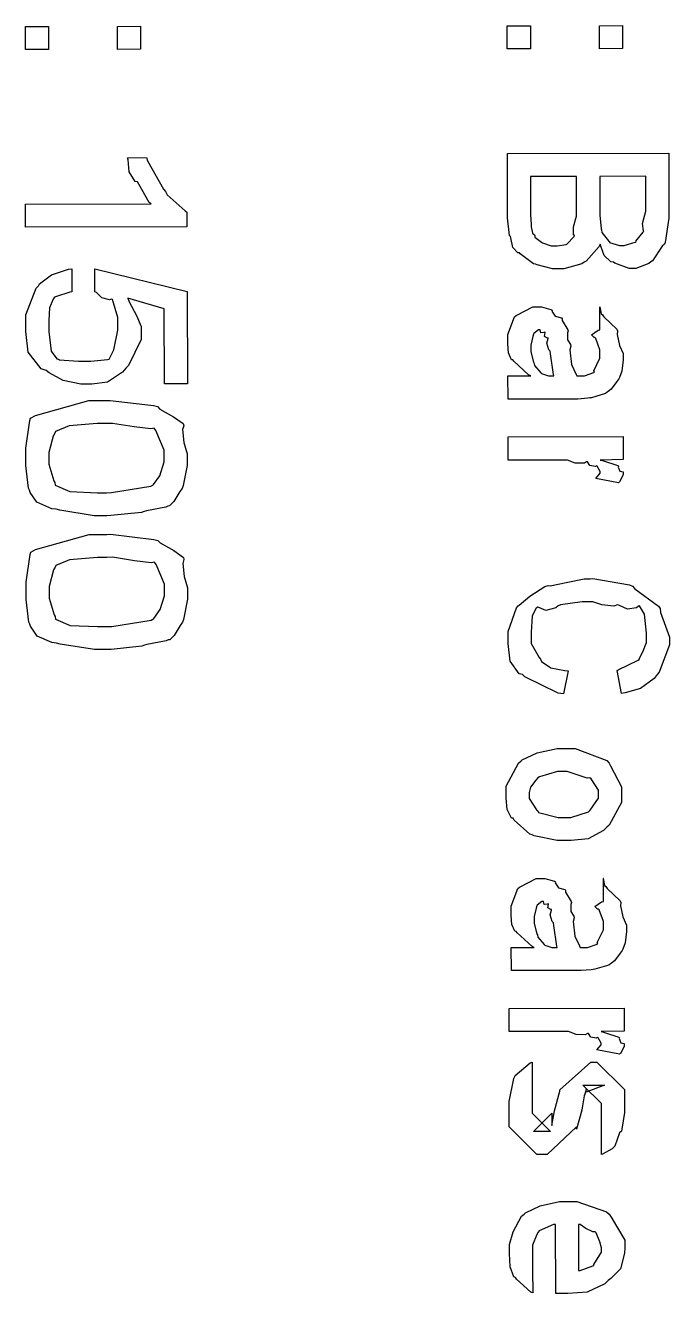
# Model space of a CAD drawing. Extents: x 0.2 to 11.6, y 0.3 to 16.2.
# Drawn here: x 8.875 to 9.263, y 2.366 to 3.13 of the extents above; entities that cross this region are included whole.
import ezdxf

# ---------------------------------------------------------------- set-up
doc = ezdxf.new("R2010")
doc.units = 0
doc.header["$MEASUREMENT"] = 0

msp = doc.modelspace()

# ---------------------------------------------------------------- linework, layer by layer
at = {"color": 0}
for p, q in [((8.87483, 3.12924), (8.88872, 3.12924)), ((8.87483, 3.11535), (8.87483, 3.12924)), ((8.87483, 3.12924), (8.87483, 3.12924)), ((8.88872, 3.12924), (8.88872, 3.11535)), ((8.93039, 3.12924), (8.94428, 3.12944)), ((8.93039, 3.11535), (8.93039, 3.12924)), ((8.93039, 3.12924), (8.93039, 3.12924)), ((8.94428, 3.12944), (8.94428, 3.11556)), ((9.16515, 3.12961), (9.17904, 3.12961)), ((9.16515, 3.11572), (9.16515, 3.12961)), ((9.16515, 3.12961), (9.16515, 3.12961)), ((9.17904, 3.12961), (9.17904, 3.11572)), ((9.22071, 3.12961), (9.2346, 3.12983)), ((9.22071, 3.11572), (9.22071, 3.12961)), ((9.22071, 3.12961), (9.22071, 3.12961)), ((9.2346, 3.12983), (9.2346, 3.11594)), ((8.88872, 3.11535), (8.87483, 3.11535)), ((8.94428, 3.11556), (8.93039, 3.11535)), ((9.17904, 3.11572), (9.16515, 3.11572)), ((9.2346, 3.11594), (9.22071, 3.11572)), ((8.93636, 3.04992), (8.94786, 3.05012)), ((8.93668, 3.04889), (8.93636, 3.04992)), ((8.94786, 3.05012), (8.94835, 3.04818)), ((9.16525, 3.05263), (9.26247, 3.05285)), ((9.16525, 3.01747), (9.16525, 3.05263)), ((9.16525, 3.05263), (9.16525, 3.05263)), ((9.26247, 3.05285), (9.26247, 3.01594)), ((8.93733, 3.04156), (8.93668, 3.04889)), ((8.94097, 3.03581), (8.93733, 3.04156)), ((8.94835, 3.04818), (8.95806, 3.03119)), ((8.94243, 3.0356), (8.94097, 3.03581)), ((8.94308, 3.03424), (8.94243, 3.0356)), ((8.94943, 3.02317), (8.94308, 3.03424)), ((9.17914, 3.03874), (9.17914, 3.01747)), ((9.20692, 3.03874), (9.17914, 3.03874)), ((9.17914, 3.03874), (9.17914, 3.03874)), ((9.20692, 3.01704), (9.20692, 3.03874)), ((9.24858, 3.03896), (9.22081, 3.03874)), ((9.22081, 3.03874), (9.22081, 3.01833)), ((9.22081, 3.03874), (9.22081, 3.03874)), ((9.24858, 3.02029), (9.24858, 3.03896)), ((8.95806, 3.03119), (8.95915, 3.02974)), ((8.95915, 3.02974), (8.96018, 3.02767)), ((8.96018, 3.02767), (8.97108, 3.01801)), ((8.87494, 3.02214), (8.95068, 3.02235)), ((8.87494, 3.00825), (8.87494, 3.02214)), ((8.95068, 3.02235), (8.94943, 3.02317)), ((9.24858, 3.01785), (9.24858, 3.02029)), ((8.97108, 3.01801), (8.97217, 3.01736)), ((8.97217, 3.01736), (8.97217, 3.00846)), ((9.16525, 3.01394), (9.16525, 3.01747)), ((9.16656, 3.00325), (9.16525, 3.01394)), ((9.17914, 3.01747), (9.17914, 3.01551)), ((9.17914, 3.01551), (9.17947, 3.01004)), ((9.20497, 3.0084), (9.20692, 3.01492)), ((9.20692, 3.01492), (9.20692, 3.01704)), ((9.22081, 3.01833), (9.22081, 3.0154)), ((9.22081, 3.0154), (9.22168, 3.00722)), ((9.24664, 3.01053), (9.24858, 3.01785)), ((9.26247, 3.01367), (9.26031, 2.99908)), ((9.26247, 3.01594), (9.26247, 3.01367)), ((8.97217, 3.00846), (8.87494, 3.00825)), ((8.87494, 3.00825), (8.87494, 3.00825)), ((9.16699, 3.00271), (9.16656, 3.00325)), ((9.17947, 3.01004), (9.17958, 3.00965)), ((9.17958, 3.00965), (9.17958, 3.0084)), ((9.17958, 3.0084), (9.18033, 3.00456)), ((9.18033, 3.00456), (9.18147, 3.00358)), ((9.18147, 3.00358), (9.18175, 3.00315)), ((9.18175, 3.00315), (9.18181, 3.00222)), ((9.20508, 3.00353), (9.20497, 3.0084)), ((9.20562, 3.00336), (9.20508, 3.00353)), ((9.2054, 3.0026), (9.20562, 3.00336)), ((9.22168, 3.00722), (9.2219, 3.00663)), ((9.2219, 3.00663), (9.22206, 3.00504)), ((9.22206, 3.00504), (9.22613, 3.00006)), ((9.24262, 2.99983), (9.24707, 3.00532)), ((9.24718, 3.00597), (9.24664, 3.01053)), ((9.24707, 3.00532), (9.24729, 3.00597)), ((9.24729, 3.00597), (9.24718, 3.00597)), ((9.16732, 3.00174), (9.16699, 3.00271)), ((9.1684, 2.99604), (9.16732, 3.00174)), ((9.1715, 2.99268), (9.1684, 2.99604)), ((9.18181, 3.00222), (9.18582, 2.99914)), ((9.18582, 2.99914), (9.18631, 2.99881)), ((9.18631, 2.99881), (9.18631, 2.99881)), ((9.18631, 2.99881), (9.19151, 2.99707)), ((9.19151, 2.99707), (9.19325, 2.99707)), ((9.19325, 2.99707), (9.19521, 2.99707)), ((9.19521, 2.99707), (9.20053, 2.99783)), ((9.20053, 2.99783), (9.20107, 2.99794)), ((9.20107, 2.99794), (9.2054, 3.0026)), ((9.20107, 2.99794), (9.20107, 2.99794)), ((9.22054, 2.99669), (9.21257, 2.98774)), ((9.22103, 2.99794), (9.22054, 2.99669)), ((9.22151, 2.99675), (9.22103, 2.99794)), ((9.22347, 2.9911), (9.22151, 2.99675)), ((9.22613, 3.00006), (9.22667, 2.99968)), ((9.22667, 2.99968), (9.22672, 2.99908)), ((9.22672, 2.99908), (9.23269, 2.99729)), ((9.23269, 2.99729), (9.23469, 2.99729)), ((9.23469, 2.99729), (9.23546, 2.99729)), ((9.23546, 2.99729), (9.24214, 2.99929)), ((9.24214, 2.99929), (9.24274, 2.99968)), ((9.24274, 2.99968), (9.24262, 2.99983)), ((9.25846, 2.99675), (9.25256, 2.98796)), ((9.25988, 2.99794), (9.25846, 2.99675)), ((9.26031, 2.99908), (9.25988, 2.99794)), ((9.17242, 2.99274), (9.1715, 2.99268)), ((9.17296, 2.99208), (9.17242, 2.99274)), ((9.18088, 2.98622), (9.17296, 2.99208)), ((9.22754, 2.98736), (9.22347, 2.9911)), ((9.25256, 2.98796), (9.25163, 2.98731)), ((8.89051, 2.97949), (8.90072, 2.98292)), ((8.90072, 2.98292), (8.90283, 2.98313)), ((8.90283, 2.98313), (8.90283, 2.96924)), ((8.90283, 2.98313), (8.90283, 2.98313)), ((8.91672, 2.96924), (8.91672, 2.98313)), ((8.91672, 2.98313), (8.97228, 2.96946)), ((9.18218, 2.986), (9.18088, 2.98622)), ((9.18321, 2.98557), (9.18218, 2.986)), ((9.19228, 2.98318), (9.18321, 2.98557)), ((9.19564, 2.98318), (9.19228, 2.98318)), ((9.19922, 2.98318), (9.19564, 2.98318)), ((9.20996, 2.98611), (9.19922, 2.98318)), ((9.21149, 2.98708), (9.20996, 2.98611)), ((9.21257, 2.98774), (9.21149, 2.98708)), ((9.22906, 2.98708), (9.22754, 2.98736)), ((9.22993, 2.98649), (9.22906, 2.98708)), ((9.2385, 2.9834), (9.22993, 2.98649)), ((9.2399, 2.9834), (9.2385, 2.9834)), ((9.24251, 2.9834), (9.2399, 2.9834)), ((9.25043, 2.98633), (9.24251, 2.9834)), ((9.25163, 2.98731), (9.25043, 2.98633)), ((8.88135, 2.9714), (8.88265, 2.97293)), ((8.88265, 2.97293), (8.88325, 2.97412)), ((8.88325, 2.97412), (8.89051, 2.97949)), ((8.87506, 2.95535), (8.88135, 2.9714)), ((8.89242, 2.96599), (8.89154, 2.96479)), ((8.89296, 2.96631), (8.89242, 2.96599)), ((8.90164, 2.96903), (8.89296, 2.96631)), ((8.90283, 2.96924), (8.90164, 2.96903)), ((8.91769, 2.96881), (8.91672, 2.96924)), ((8.92096, 2.9656), (8.91769, 2.96881)), ((8.92546, 2.96446), (8.92096, 2.9656)), ((8.95839, 2.95904), (8.93647, 2.96554)), ((8.93647, 2.96554), (8.93728, 2.96322)), ((8.97228, 2.96946), (8.9725, 2.9139)), ((8.88937, 2.95958), (8.88894, 2.95204)), ((8.89154, 2.96479), (8.88937, 2.95958)), ((8.92671, 2.9649), (8.92546, 2.96446)), ((8.92735, 2.96463), (8.92671, 2.9649)), ((8.93061, 2.95383), (8.92735, 2.96463)), ((8.93728, 2.96322), (8.94174, 2.95492)), ((8.95861, 2.9139), (8.95839, 2.95904)), ((9.17085, 2.95518), (9.18044, 2.96024)), ((9.18044, 2.96024), (9.18365, 2.96024)), ((9.18365, 2.96024), (9.18576, 2.96024)), ((9.18576, 2.96024), (9.19146, 2.95861)), ((9.19146, 2.95861), (9.19211, 2.95828)), ((9.19211, 2.95828), (9.19189, 2.95757)), ((9.19189, 2.95757), (9.19396, 2.95454)), ((9.22097, 2.96024), (9.22092, 2.96024)), ((9.22092, 2.96024), (9.22168, 2.95594)), ((9.22097, 2.94635), (9.22097, 2.96024)), ((8.87506, 2.94949), (8.87506, 2.95535)), ((8.88894, 2.95204), (8.88894, 2.94949)), ((8.93061, 2.95014), (8.93061, 2.95383)), ((8.93061, 2.94624), (8.93061, 2.95014)), ((8.94174, 2.95492), (8.9445, 2.9484)), ((9.16542, 2.94347), (9.16954, 2.95415)), ((9.16954, 2.95415), (9.17042, 2.95503)), ((9.17042, 2.95503), (9.17085, 2.95518)), ((9.19396, 2.95454), (9.19781, 2.95361)), ((9.19781, 2.95361), (9.19819, 2.95307)), ((9.19819, 2.95307), (9.19814, 2.95199)), ((9.19814, 2.95199), (9.20167, 2.9464)), ((9.22168, 2.95594), (9.2225, 2.95546)), ((9.2225, 2.95546), (9.22336, 2.95415)), ((9.22336, 2.95415), (9.23107, 2.94678)), ((8.87506, 2.94536), (8.87506, 2.94949)), ((8.87657, 2.93294), (8.87506, 2.94536)), ((8.88894, 2.94949), (8.88894, 2.94547)), ((8.88894, 2.94547), (8.8904, 2.93343)), ((8.92817, 2.93435), (8.93061, 2.94624)), ((8.9445, 2.9484), (8.9445, 2.94624)), ((8.9445, 2.94624), (8.9445, 2.94049)), ((9.16542, 2.93961), (9.16542, 2.94347)), ((9.18044, 2.94233), (9.17931, 2.93722)), ((9.18083, 2.94374), (9.18044, 2.94233)), ((9.1811, 2.94417), (9.18083, 2.94374)), ((9.18392, 2.94635), (9.1811, 2.94417)), ((9.18494, 2.94635), (9.18392, 2.94635)), ((9.185, 2.94635), (9.18494, 2.94635)), ((9.18533, 2.9445), (9.185, 2.94635)), ((9.18733, 2.94471), (9.18533, 2.9445)), ((9.18778, 2.94504), (9.18733, 2.94471)), ((9.18761, 2.94243), (9.18799, 2.94482)), ((9.18935, 2.94146), (9.18761, 2.94243)), ((9.18799, 2.94482), (9.18778, 2.94504)), ((9.20187, 2.94569), (9.20139, 2.9445)), ((9.20139, 2.9445), (9.20144, 2.94026)), ((9.20167, 2.9464), (9.20187, 2.94569)), ((9.21576, 2.94331), (9.21994, 2.94613)), ((9.21744, 2.94174), (9.21576, 2.94331)), ((9.21994, 2.94613), (9.22097, 2.94635)), ((9.23107, 2.94678), (9.23161, 2.94569)), ((9.23161, 2.94569), (9.23128, 2.94362)), ((9.23128, 2.94362), (9.23269, 2.93701)), ((8.9445, 2.94049), (8.9369, 2.92481)), ((9.16542, 2.93787), (9.16542, 2.93961)), ((9.16581, 2.93257), (9.16542, 2.93787)), ((9.17931, 2.93722), (9.17931, 2.93549)), ((9.17931, 2.93549), (9.17931, 2.93317)), ((9.18892, 2.93826), (9.18983, 2.94119)), ((9.19011, 2.93425), (9.18892, 2.93826)), ((9.18972, 2.94157), (9.18935, 2.94146)), ((9.18983, 2.94119), (9.18972, 2.94157)), ((9.20144, 2.94026), (9.20324, 2.93756)), ((9.2034, 2.93658), (9.20281, 2.93425)), ((9.20324, 2.93756), (9.2034, 2.93658)), ((9.21793, 2.94179), (9.21744, 2.94174)), ((9.21843, 2.94125), (9.21793, 2.94179)), ((9.22097, 2.93431), (9.21843, 2.94125)), ((9.23269, 2.93701), (9.23486, 2.93213)), ((8.88433, 2.92296), (8.87657, 2.93294)), ((8.8904, 2.93343), (8.89382, 2.92887)), ((8.89382, 2.92887), (8.89481, 2.92865)), ((8.89481, 2.92865), (8.89529, 2.92839)), ((8.89529, 2.92839), (8.90679, 2.92757)), ((8.90679, 2.92757), (8.91064, 2.92757)), ((8.91064, 2.92757), (8.91428, 2.92757)), ((8.91428, 2.92757), (8.92426, 2.9285)), ((8.92426, 2.9285), (8.92518, 2.92865)), ((8.92518, 2.92865), (8.92535, 2.92871)), ((8.92535, 2.92871), (8.92817, 2.93435)), ((9.16769, 2.92839), (9.16581, 2.93257)), ((9.16846, 2.92833), (9.16769, 2.92839)), ((9.169, 2.92746), (9.16846, 2.92833)), ((9.178, 2.91932), (9.169, 2.92746)), ((9.17931, 2.93317), (9.18093, 2.92686)), ((9.18093, 2.92686), (9.18126, 2.92617)), ((9.19103, 2.93354), (9.19011, 2.93425)), ((9.19114, 2.93192), (9.19103, 2.93354)), ((9.19299, 2.91943), (9.19114, 2.93192)), ((9.20281, 2.93425), (9.20378, 2.92551)), ((9.21733, 2.9216), (9.22097, 2.92925)), ((9.22097, 2.93181), (9.22097, 2.93431)), ((9.22097, 2.92925), (9.22097, 2.93181)), ((9.23486, 2.92822), (9.23421, 2.92139)), ((9.23486, 2.93213), (9.23486, 2.9305)), ((9.23486, 2.9305), (9.23486, 2.92822)), ((8.88743, 2.92193), (8.88433, 2.92296)), ((8.88917, 2.92057), (8.88743, 2.92193)), ((8.89757, 2.91581), (8.88917, 2.92057)), ((8.93343, 2.92085), (8.92426, 2.91488)), ((8.93539, 2.92324), (8.93343, 2.92085)), ((8.9369, 2.92481), (8.93539, 2.92324)), ((9.17931, 2.91857), (9.178, 2.91932)), ((9.18126, 2.92617), (9.18143, 2.92486)), ((9.18143, 2.92486), (9.18539, 2.92042)), ((9.18539, 2.92042), (9.18582, 2.92008)), ((9.18582, 2.92008), (9.18582, 2.92008)), ((9.18582, 2.92008), (9.18989, 2.91857)), ((9.19319, 2.91857), (9.19299, 2.91943)), ((9.20378, 2.92551), (9.20671, 2.91954)), ((9.20671, 2.91954), (9.20708, 2.91857)), ((9.21154, 2.91857), (9.21729, 2.92074)), ((9.21729, 2.92074), (9.21772, 2.92117)), ((9.21772, 2.92117), (9.21733, 2.9216)), ((9.23421, 2.92139), (9.23269, 2.91769)), ((8.90815, 2.91368), (8.89757, 2.91581)), ((8.91174, 2.91368), (8.90815, 2.91368)), ((8.91482, 2.91368), (8.91174, 2.91368)), ((8.92426, 2.91488), (8.91482, 2.91368)), ((8.9725, 2.9139), (8.95861, 2.9139)), ((9.16564, 2.90468), (9.16542, 2.91857)), ((9.16542, 2.91857), (9.16889, 2.91857)), ((9.16889, 2.91857), (9.17671, 2.91857)), ((9.17671, 2.91857), (9.17931, 2.91857)), ((9.17931, 2.91857), (9.17931, 2.91857)), ((9.18989, 2.91857), (9.19125, 2.91857)), ((9.19125, 2.91857), (9.19319, 2.91857)), ((9.19319, 2.91857), (9.19319, 2.91857)), ((9.20708, 2.91857), (9.20768, 2.91857)), ((9.20768, 2.91857), (9.20899, 2.91857)), ((9.20899, 2.91857), (9.20947, 2.91857)), ((9.20947, 2.91857), (9.21154, 2.91857)), ((9.23112, 2.91531), (9.22775, 2.91064)), ((9.23226, 2.91683), (9.23112, 2.91531)), ((9.23269, 2.91769), (9.23226, 2.91683)), ((8.88086, 2.89469), (8.91303, 2.90381)), ((8.91303, 2.90381), (8.92378, 2.90381)), ((8.92378, 2.90381), (8.926, 2.90386)), ((8.92378, 2.90381), (8.92378, 2.90381)), ((8.926, 2.90386), (8.9521, 2.90076)), ((9.16775, 2.90468), (9.16564, 2.90468)), ((9.1741, 2.90468), (9.16775, 2.90468)), ((9.17692, 2.90468), (9.1741, 2.90468)), ((9.18018, 2.90468), (9.17692, 2.90468)), ((9.19011, 2.90468), (9.18018, 2.90468)), ((9.1945, 2.90468), (9.19011, 2.90468)), ((9.20557, 2.90468), (9.1945, 2.90468)), ((9.20757, 2.90468), (9.20557, 2.90468)), ((9.2136, 2.90517), (9.20757, 2.90468)), ((9.2149, 2.90533), (9.2136, 2.90517)), ((9.21593, 2.90549), (9.2149, 2.90533)), ((9.22424, 2.90804), (9.21593, 2.90549)), ((9.22532, 2.90881), (9.22424, 2.90804)), ((9.22597, 2.90918), (9.22532, 2.90881)), ((9.22775, 2.91064), (9.22597, 2.90918)), ((8.9521, 2.90076), (8.95438, 2.90013)), ((8.95438, 2.90013), (8.95583, 2.89865)), ((8.95583, 2.89865), (8.96403, 2.89404)), ((8.87517, 2.87511), (8.8775, 2.89176)), ((8.8775, 2.89176), (8.87799, 2.89318)), ((8.87799, 2.89318), (8.88086, 2.89469)), ((8.91808, 2.88992), (8.90115, 2.88846)), ((8.92378, 2.88992), (8.91808, 2.88992)), ((8.92725, 2.88997), (8.92378, 2.88992)), ((8.92378, 2.88992), (8.92378, 2.88992)), ((8.94037, 2.88797), (8.92725, 2.88997)), ((8.96403, 2.89404), (8.96989, 2.88992)), ((8.97021, 2.88861), (8.96957, 2.88633)), ((8.96989, 2.88992), (8.97021, 2.88861)), ((8.89165, 2.88238), (8.88906, 2.87244)), ((8.89253, 2.88406), (8.89165, 2.88238)), ((8.89307, 2.88504), (8.89253, 2.88406)), ((8.90115, 2.88846), (8.89307, 2.88504)), ((8.95047, 2.88672), (8.94037, 2.88797)), ((8.95242, 2.8871), (8.95047, 2.88672)), ((8.95339, 2.88564), (8.95242, 2.8871)), ((8.9585, 2.87392), (8.95339, 2.88564)), ((8.96957, 2.88633), (8.97032, 2.87847)), ((9.16558, 2.88183), (9.23503, 2.88206)), ((9.16558, 2.86794), (9.16558, 2.88183)), ((9.16558, 2.88183), (9.16558, 2.88183)), ((9.23503, 2.88206), (9.23503, 2.86817)), ((8.87517, 2.86908), (8.87517, 2.87511)), ((8.9585, 2.86953), (8.9585, 2.87392)), ((8.97032, 2.87847), (8.97239, 2.87164)), ((8.87517, 2.86458), (8.87517, 2.86908)), ((8.88906, 2.87244), (8.88906, 2.86908)), ((8.88906, 2.86908), (8.88906, 2.8654)), ((8.95583, 2.85851), (8.9585, 2.86681)), ((8.9585, 2.86681), (8.9585, 2.86953)), ((8.97239, 2.87164), (8.97239, 2.86931)), ((8.97239, 2.86931), (8.97239, 2.86469)), ((9.19987, 2.86794), (9.16558, 2.86794)), ((9.20139, 2.86794), (9.19987, 2.86794)), ((9.20594, 2.8661), (9.20139, 2.86794)), ((9.21154, 2.86604), (9.20594, 2.8661)), ((9.21289, 2.86686), (9.21154, 2.86604)), ((9.21343, 2.86675), (9.21289, 2.86686)), ((9.21485, 2.86458), (9.21343, 2.86675)), ((9.23503, 2.86817), (9.22114, 2.86794)), ((9.22114, 2.86794), (9.22254, 2.86762)), ((9.22254, 2.86762), (9.23178, 2.86458)), ((8.87679, 2.85092), (8.87517, 2.86458)), ((8.88906, 2.8654), (8.89193, 2.85531)), ((8.9521, 2.85314), (8.95583, 2.85851)), ((8.97239, 2.86469), (8.96983, 2.85249)), ((9.2181, 2.8641), (9.21485, 2.86458)), ((9.21897, 2.86447), (9.2181, 2.8641)), ((9.21853, 2.85688), (9.22114, 2.85997)), ((9.21929, 2.86425), (9.21897, 2.86447)), ((9.22114, 2.861), (9.21929, 2.86425)), ((9.22114, 2.85997), (9.22114, 2.861)), ((9.22114, 2.861), (9.22114, 2.861)), ((9.23178, 2.86458), (9.23221, 2.86426)), ((9.23221, 2.86426), (9.23193, 2.86371)), ((9.23193, 2.86371), (9.23292, 2.86122)), ((9.23503, 2.859), (9.23264, 2.85482)), ((9.23292, 2.86122), (9.23503, 2.86074)), ((9.23503, 2.86074), (9.23503, 2.86057)), ((9.23503, 2.86057), (9.23503, 2.859)), ((8.87733, 2.84978), (8.87679, 2.85092)), ((8.89193, 2.85531), (8.89253, 2.85433)), ((8.89253, 2.85433), (8.89279, 2.85281)), ((8.89279, 2.85281), (8.90158, 2.84901)), ((8.92671, 2.84831), (8.95042, 2.85211)), ((8.95042, 2.85211), (8.95156, 2.85281)), ((8.95156, 2.85281), (8.9521, 2.85314)), ((8.96935, 2.85086), (8.96793, 2.84901)), ((8.96983, 2.85249), (8.96935, 2.85086)), ((9.23221, 2.85428), (9.21853, 2.85688)), ((9.21853, 2.85688), (9.21853, 2.85688)), ((9.23264, 2.85482), (9.23221, 2.85428)), ((8.87765, 2.84847), (8.87733, 2.84978)), ((8.88183, 2.84256), (8.87765, 2.84847)), ((8.90158, 2.84901), (8.91818, 2.84825)), ((8.91818, 2.84825), (8.92378, 2.84825)), ((8.92378, 2.84825), (8.92671, 2.84831)), ((8.96436, 2.84293), (8.96164, 2.84033)), ((8.96793, 2.84901), (8.96436, 2.84293)), ((8.89068, 2.8386), (8.88183, 2.84256)), ((8.89339, 2.83828), (8.89068, 2.8386)), ((8.89567, 2.83763), (8.89339, 2.83828)), ((8.91635, 2.83436), (8.89567, 2.83763)), ((8.94482, 2.83637), (8.92632, 2.83442)), ((8.94635, 2.83697), (8.94482, 2.83637)), ((8.94775, 2.8374), (8.94635, 2.83697)), ((8.95947, 2.83963), (8.94775, 2.8374)), ((8.96067, 2.84022), (8.95947, 2.83963)), ((8.96164, 2.84033), (8.96067, 2.84022)), ((8.92399, 2.83436), (8.91635, 2.83436)), ((8.92632, 2.83442), (8.92399, 2.83436)), ((8.88103, 2.81401), (8.91319, 2.82314)), ((8.91319, 2.82314), (8.92393, 2.82314)), ((8.92393, 2.82314), (8.92617, 2.82319)), ((8.92393, 2.82314), (8.92393, 2.82314)), ((8.92617, 2.82319), (8.95225, 2.8201)), ((8.95225, 2.8201), (8.95454, 2.81944)), ((8.87765, 2.81108), (8.87815, 2.8125)), ((8.87815, 2.8125), (8.88103, 2.81401)), ((8.95454, 2.81944), (8.956, 2.81799)), ((8.956, 2.81799), (8.96419, 2.81338)), ((8.96419, 2.81338), (8.97006, 2.80925)), ((8.87532, 2.79443), (8.87765, 2.81108)), ((8.90132, 2.80778), (8.89324, 2.80436)), ((8.91824, 2.80925), (8.90132, 2.80778)), ((8.92393, 2.80925), (8.91824, 2.80925)), ((8.9274, 2.80931), (8.92393, 2.80925)), ((8.92393, 2.80925), (8.92393, 2.80925)), ((8.94054, 2.80729), (8.9274, 2.80931)), ((8.95063, 2.80604), (8.94054, 2.80729)), ((8.95258, 2.80643), (8.95063, 2.80604)), ((8.95356, 2.80496), (8.95258, 2.80643)), ((8.95865, 2.79324), (8.95356, 2.80496)), ((8.97038, 2.80794), (8.96972, 2.80567)), ((8.96972, 2.80567), (8.97049, 2.79779)), ((8.97006, 2.80925), (8.97038, 2.80794)), ((8.89182, 2.80171), (8.88921, 2.79178)), ((8.89268, 2.80339), (8.89182, 2.80171)), ((8.89324, 2.80436), (8.89268, 2.80339)), ((8.97049, 2.79779), (8.97254, 2.79096)), ((8.87532, 2.78842), (8.87532, 2.79443)), ((8.88921, 2.79178), (8.88921, 2.78842)), ((8.95865, 2.78885), (8.95865, 2.79324)), ((8.97254, 2.79096), (8.97254, 2.78863)), ((9.17865, 2.78581), (9.18782, 2.79167)), ((9.18782, 2.79167), (9.18978, 2.79232)), ((9.18978, 2.79232), (9.19086, 2.79221)), ((9.19086, 2.79221), (9.20063, 2.79422)), ((9.20063, 2.79422), (9.21137, 2.79644)), ((9.21137, 2.79644), (9.21496, 2.79644)), ((9.21496, 2.79644), (9.21674, 2.7965)), ((9.21674, 2.7965), (9.23872, 2.79269)), ((9.23872, 2.79269), (9.24056, 2.79189)), ((9.24056, 2.79189), (9.24192, 2.79031)), ((9.24192, 2.79031), (9.25629, 2.77989)), ((8.87532, 2.7839), (8.87532, 2.78842)), ((8.87696, 2.77024), (8.87532, 2.7839)), ((8.88921, 2.78842), (8.88921, 2.78472)), ((8.88921, 2.78472), (8.89208, 2.77462)), ((8.956, 2.77783), (8.95865, 2.78614)), ((8.95865, 2.78614), (8.95865, 2.78885)), ((8.97254, 2.78401), (8.97, 2.77181)), ((8.97254, 2.78863), (8.97254, 2.78401)), ((9.17231, 2.78054), (9.17865, 2.78581)), ((9.21018, 2.78256), (9.19721, 2.7806)), ((9.21496, 2.78256), (9.21018, 2.78256)), ((9.21669, 2.78256), (9.21496, 2.78256)), ((9.222, 2.7806), (9.21669, 2.78256)), ((8.89208, 2.77462), (8.89268, 2.77365)), ((8.95226, 2.77246), (8.956, 2.77783)), ((9.16569, 2.76471), (9.17074, 2.77886)), ((9.17074, 2.77886), (9.17176, 2.78017)), ((9.17176, 2.78017), (9.17231, 2.78054)), ((9.18007, 2.77408), (9.17958, 2.764)), ((9.18251, 2.77869), (9.18007, 2.77408)), ((9.18349, 2.77929), (9.18251, 2.77869)), ((9.18414, 2.77903), (9.18349, 2.77929)), ((9.18832, 2.77724), (9.18414, 2.77903)), ((9.19439, 2.77892), (9.18832, 2.77724)), ((9.19586, 2.78017), (9.19439, 2.77892)), ((9.19721, 2.7806), (9.19586, 2.78017)), ((9.22928, 2.77994), (9.222, 2.7806)), ((9.23144, 2.7806), (9.22928, 2.77994)), ((9.23275, 2.78028), (9.23144, 2.7806)), ((9.23747, 2.778), (9.23275, 2.78028)), ((9.24294, 2.77897), (9.23747, 2.778)), ((9.24425, 2.77994), (9.24294, 2.77897)), ((9.24468, 2.78011), (9.24425, 2.77994)), ((9.24778, 2.77507), (9.24468, 2.78011)), ((9.24903, 2.76361), (9.24778, 2.77507)), ((9.25629, 2.77989), (9.25726, 2.77843)), ((9.25726, 2.77843), (9.25749, 2.77615)), ((9.25749, 2.77615), (9.26042, 2.7679)), ((8.8775, 2.7691), (8.87696, 2.77024)), ((8.87782, 2.76779), (8.8775, 2.7691)), ((8.882, 2.76187), (8.87782, 2.76779)), ((8.89268, 2.77365), (8.89296, 2.77214)), ((8.89296, 2.77214), (8.90175, 2.76833)), ((8.90175, 2.76833), (8.91835, 2.76758)), ((8.91835, 2.76758), (8.92393, 2.76758)), ((8.92393, 2.76758), (8.92686, 2.76764)), ((8.92686, 2.76764), (8.95057, 2.77143)), ((8.95057, 2.77143), (8.95171, 2.77214)), ((8.95171, 2.77214), (8.95226, 2.77246)), ((8.9681, 2.76833), (8.96451, 2.76226)), ((8.96951, 2.77018), (8.9681, 2.76833)), ((8.97, 2.77181), (8.96951, 2.77018)), ((9.26042, 2.7679), (9.26292, 2.76118)), ((8.89085, 2.75792), (8.882, 2.76187)), ((8.95964, 2.75896), (8.94792, 2.75672)), ((8.96083, 2.75956), (8.95964, 2.75896)), ((8.96181, 2.75965), (8.96083, 2.75956)), ((8.96451, 2.76226), (8.96181, 2.75965)), ((9.16569, 2.75956), (9.16569, 2.76471)), ((9.16569, 2.75749), (9.16569, 2.75956)), ((9.17958, 2.764), (9.17958, 2.76064)), ((9.17958, 2.76064), (9.17958, 2.75749)), ((9.24903, 2.75976), (9.24903, 2.76361)), ((9.24903, 2.75792), (9.24903, 2.75976)), ((9.26292, 2.76118), (9.26292, 2.7589)), ((9.26292, 2.7589), (9.26292, 2.75657)), ((8.89356, 2.7576), (8.89085, 2.75792)), ((8.89583, 2.75694), (8.89356, 2.7576)), ((8.9165, 2.75369), (8.89583, 2.75694)), ((8.92415, 2.75369), (8.9165, 2.75369)), ((8.92649, 2.75375), (8.92415, 2.75369)), ((8.94499, 2.75569), (8.92649, 2.75375)), ((8.9465, 2.75629), (8.94499, 2.75569)), ((8.94792, 2.75672), (8.9465, 2.75629)), ((9.16683, 2.74669), (9.16569, 2.75749)), ((9.17958, 2.75749), (9.18425, 2.74892)), ((9.24457, 2.74821), (9.24669, 2.75239)), ((9.24669, 2.75239), (9.24903, 2.75792)), ((9.26292, 2.75657), (9.25662, 2.74007)), ((9.17219, 2.73915), (9.16683, 2.74669)), ((9.18425, 2.74892), (9.18522, 2.74804)), ((9.18522, 2.74804), (9.18565, 2.74658)), ((9.18565, 2.74658), (9.1914, 2.74279)), ((9.23193, 2.74149), (9.24397, 2.74729)), ((9.24397, 2.74729), (9.24468, 2.74804)), ((9.24468, 2.74804), (9.24457, 2.74821)), ((9.17437, 2.73872), (9.17219, 2.73915)), ((9.17578, 2.73731), (9.17437, 2.73872)), ((9.19575, 2.72754), (9.17578, 2.73731)), ((9.1914, 2.74279), (9.19987, 2.74121)), ((9.20171, 2.74089), (9.19889, 2.727)), ((9.19987, 2.74121), (9.20171, 2.74089)), ((9.20171, 2.74089), (9.20171, 2.74089)), ((9.23122, 2.7411), (9.23193, 2.74149)), ((9.23383, 2.72721), (9.23122, 2.7411)), ((9.25353, 2.73639), (9.24533, 2.73031)), ((9.25532, 2.73872), (9.25353, 2.73639)), ((9.25662, 2.74007), (9.25532, 2.73872)), ((9.24533, 2.73031), (9.23611, 2.72775)), ((9.19889, 2.727), (9.19575, 2.72754)), ((9.23611, 2.72775), (9.23383, 2.72721)), ((9.1741, 2.68739), (9.18317, 2.69157)), ((9.18317, 2.69157), (9.19521, 2.69422)), ((9.19521, 2.69422), (9.19922, 2.69422)), ((9.19922, 2.69422), (9.20606, 2.69422)), ((9.19922, 2.69422), (9.19922, 2.69422)), ((9.20606, 2.69422), (9.22504, 2.68685)), ((9.1645, 2.6715), (9.17188, 2.68533)), ((9.17188, 2.68533), (9.17339, 2.68662)), ((9.17339, 2.68662), (9.1741, 2.68739)), ((9.22504, 2.68685), (9.22657, 2.68533)), ((9.22657, 2.68533), (9.22721, 2.68365)), ((9.22721, 2.68365), (9.23394, 2.67096)), ((9.1824, 2.67507), (9.17904, 2.67079)), ((9.1836, 2.67643), (9.1824, 2.67507)), ((9.18446, 2.67708), (9.1836, 2.67643)), ((9.19532, 2.68033), (9.18446, 2.67708)), ((9.19922, 2.68033), (9.19532, 2.68033)), ((9.20117, 2.68033), (9.19922, 2.68033)), ((9.19922, 2.68033), (9.19922, 2.68033)), ((9.20719, 2.67817), (9.20117, 2.68033)), ((9.21322, 2.67626), (9.20719, 2.67817)), ((9.21485, 2.67643), (9.21322, 2.67626)), ((9.21571, 2.67578), (9.21485, 2.67643)), ((9.22006, 2.66894), (9.21571, 2.67578)), ((9.1645, 2.66644), (9.1645, 2.6715)), ((9.17904, 2.67079), (9.17839, 2.66754)), ((9.17839, 2.66754), (9.17839, 2.66644)), ((9.22006, 2.66644), (9.22006, 2.66894)), ((9.23394, 2.67096), (9.23394, 2.66667)), ((9.1645, 2.66417), (9.1645, 2.66644)), ((9.16499, 2.65733), (9.1645, 2.66417)), ((9.17839, 2.66644), (9.17839, 2.66396)), ((9.17839, 2.66396), (9.18272, 2.65713)), ((9.21496, 2.65701), (9.22006, 2.66411)), ((9.22006, 2.66411), (9.22006, 2.66644)), ((9.23394, 2.66168), (9.22651, 2.648)), ((9.23394, 2.66667), (9.23394, 2.66168)), ((9.16775, 2.65213), (9.16499, 2.65733)), ((9.16862, 2.65213), (9.16775, 2.65213)), ((9.16928, 2.65104), (9.16862, 2.65213)), ((9.18272, 2.65713), (9.1836, 2.65647)), ((9.1836, 2.65647), (9.18403, 2.65549)), ((9.18403, 2.65549), (9.19575, 2.65256)), ((9.19575, 2.65256), (9.19965, 2.65256)), ((9.19965, 2.65256), (9.20344, 2.65256)), ((9.20344, 2.65256), (9.21397, 2.65603)), ((9.21397, 2.65603), (9.21485, 2.65668)), ((9.21485, 2.65668), (9.21496, 2.65701)), ((9.17871, 2.64247), (9.16928, 2.65104)), ((9.22314, 2.64469), (9.21376, 2.63971)), ((9.22504, 2.64669), (9.22314, 2.64469)), ((9.22651, 2.648), (9.22504, 2.64669)), ((9.18012, 2.64214), (9.17871, 2.64247)), ((9.18132, 2.6416), (9.18012, 2.64214)), ((9.19526, 2.63867), (9.18132, 2.6416)), ((9.20031, 2.63867), (9.19526, 2.63867)), ((9.20367, 2.63867), (9.20031, 2.63867)), ((9.21376, 2.63971), (9.20367, 2.63867)), ((9.17285, 2.61079), (9.18246, 2.61583)), ((9.18246, 2.61583), (9.18565, 2.61583)), ((9.18565, 2.61583), (9.18778, 2.61583)), ((9.18778, 2.61583), (9.19347, 2.61421)), ((9.19347, 2.61421), (9.19412, 2.61388)), ((9.19412, 2.61388), (9.1939, 2.61317)), ((9.22299, 2.61583), (9.22293, 2.61583)), ((9.22293, 2.61583), (9.22369, 2.61154)), ((9.22299, 2.60194), (9.22299, 2.61583)), ((9.16743, 2.59907), (9.17156, 2.60975)), ((9.17156, 2.60975), (9.17242, 2.61062)), ((9.17242, 2.61062), (9.17285, 2.61079)), ((9.1939, 2.61317), (9.19596, 2.61014)), ((9.19596, 2.61014), (9.19982, 2.60921)), ((9.19982, 2.60921), (9.20019, 2.60867)), ((9.20019, 2.60867), (9.20014, 2.60758)), ((9.20014, 2.60758), (9.20367, 2.602)), ((9.22369, 2.61154), (9.2245, 2.61106)), ((9.2245, 2.61106), (9.22537, 2.60975)), ((9.22537, 2.60975), (9.23307, 2.60238)), ((9.16743, 2.59521), (9.16743, 2.59907)), ((9.18283, 2.59933), (9.18246, 2.59793)), ((9.18311, 2.59978), (9.18283, 2.59933)), ((9.18593, 2.60194), (9.18311, 2.59978)), ((9.18696, 2.60194), (9.18593, 2.60194)), ((9.18701, 2.60194), (9.18696, 2.60194)), ((9.18733, 2.6001), (9.18701, 2.60194)), ((9.18935, 2.60032), (9.18733, 2.6001)), ((9.18978, 2.60064), (9.18935, 2.60032)), ((9.18961, 2.59804), (9.19, 2.60042)), ((9.19, 2.60042), (9.18978, 2.60064)), ((9.20389, 2.60129), (9.2034, 2.6001)), ((9.2034, 2.6001), (9.20344, 2.59586)), ((9.20367, 2.602), (9.20389, 2.60129)), ((9.21778, 2.5989), (9.22194, 2.60172)), ((9.21946, 2.59733), (9.21778, 2.5989)), ((9.22194, 2.60172), (9.22299, 2.60194)), ((9.23307, 2.60238), (9.23361, 2.60129)), ((9.23361, 2.60129), (9.23329, 2.59924)), ((9.23329, 2.59924), (9.23469, 2.59261)), ((9.16743, 2.59347), (9.16743, 2.59521)), ((9.16781, 2.58817), (9.16743, 2.59347)), ((9.18246, 2.59793), (9.18132, 2.59283)), ((9.18132, 2.59283), (9.18132, 2.5911)), ((9.18132, 2.5911), (9.18132, 2.58876)), ((9.19135, 2.59706), (9.18961, 2.59804)), ((9.19092, 2.59386), (9.19185, 2.59679)), ((9.19211, 2.58985), (9.19092, 2.59386)), ((9.19174, 2.59717), (9.19135, 2.59706)), ((9.19185, 2.59679), (9.19174, 2.59717)), ((9.20344, 2.59586), (9.20524, 2.59315)), ((9.2054, 2.59218), (9.20481, 2.58985)), ((9.20524, 2.59315), (9.2054, 2.59218)), ((9.21994, 2.59739), (9.21946, 2.59733)), ((9.22043, 2.59685), (9.21994, 2.59739)), ((9.22299, 2.5899), (9.22043, 2.59685)), ((9.23469, 2.59261), (9.23687, 2.58772)), ((9.16971, 2.58399), (9.16781, 2.58817)), ((9.17047, 2.58393), (9.16971, 2.58399)), ((9.17101, 2.58306), (9.17047, 2.58393)), ((9.18001, 2.57493), (9.17101, 2.58306)), ((9.18132, 2.58876), (9.18294, 2.58247)), ((9.19303, 2.58914), (9.19211, 2.58985)), ((9.19314, 2.58751), (9.19303, 2.58914)), ((9.19499, 2.57503), (9.19314, 2.58751)), ((9.20481, 2.58985), (9.20579, 2.58111)), ((9.21935, 2.57721), (9.22299, 2.58485)), ((9.22299, 2.5874), (9.22299, 2.5899)), ((9.22299, 2.58485), (9.22299, 2.5874)), ((9.23687, 2.58382), (9.23622, 2.57699)), ((9.23687, 2.58772), (9.23687, 2.5861)), ((9.23687, 2.5861), (9.23687, 2.58382)), ((9.18294, 2.58247), (9.18326, 2.58176)), ((9.18326, 2.58176), (9.18343, 2.58046)), ((9.18343, 2.58046), (9.18739, 2.57601)), ((9.18739, 2.57601), (9.18783, 2.57568)), ((9.18783, 2.57568), (9.18783, 2.57568)), ((9.18783, 2.57568), (9.19189, 2.57417)), ((9.20579, 2.58111), (9.20871, 2.57514)), ((9.21354, 2.57417), (9.21929, 2.57633)), ((9.21929, 2.57633), (9.21972, 2.57676)), ((9.21972, 2.57676), (9.21935, 2.57721)), ((9.23622, 2.57699), (9.23469, 2.57329)), ((9.16764, 2.56028), (9.16743, 2.57417)), ((9.16743, 2.57417), (9.1709, 2.57417)), ((9.1709, 2.57417), (9.17871, 2.57417)), ((9.17871, 2.57417), (9.18132, 2.57417)), ((9.18132, 2.57417), (9.18001, 2.57493)), ((9.18132, 2.57417), (9.18132, 2.57417)), ((9.19189, 2.57417), (9.19325, 2.57417)), ((9.19325, 2.57417), (9.19521, 2.57417)), ((9.19521, 2.57417), (9.19499, 2.57503)), ((9.19521, 2.57417), (9.19521, 2.57417)), ((9.20871, 2.57514), (9.2091, 2.57417)), ((9.2091, 2.57417), (9.20969, 2.57417)), ((9.20969, 2.57417), (9.21099, 2.57417)), ((9.21099, 2.57417), (9.21149, 2.57417)), ((9.21149, 2.57417), (9.21354, 2.57417)), ((9.23312, 2.5709), (9.22976, 2.56625)), ((9.23426, 2.57243), (9.23312, 2.5709)), ((9.23469, 2.57329), (9.23426, 2.57243)), ((9.16976, 2.56028), (9.16764, 2.56028)), ((9.17611, 2.56028), (9.16976, 2.56028)), ((9.17893, 2.56028), (9.17611, 2.56028)), ((9.18218, 2.56028), (9.17893, 2.56028)), ((9.19211, 2.56028), (9.18218, 2.56028)), ((9.1965, 2.56028), (9.19211, 2.56028)), ((9.20757, 2.56028), (9.1965, 2.56028)), ((9.20958, 2.56028), (9.20757, 2.56028)), ((9.2156, 2.56076), (9.20958, 2.56028)), ((9.2169, 2.56093), (9.2156, 2.56076)), ((9.21793, 2.56108), (9.2169, 2.56093)), ((9.22624, 2.56364), (9.21793, 2.56108)), ((9.22732, 2.5644), (9.22624, 2.56364)), ((9.22797, 2.56478), (9.22732, 2.5644)), ((9.22976, 2.56625), (9.22797, 2.56478)), ((9.16618, 2.53743), (9.23563, 2.53765)), ((9.16618, 2.52354), (9.16618, 2.53743)), ((9.16618, 2.53743), (9.16618, 2.53743)), ((9.23563, 2.53765), (9.23563, 2.52376)), ((9.20047, 2.52354), (9.16618, 2.52354)), ((9.20199, 2.52354), (9.20047, 2.52354)), ((9.20654, 2.52171), (9.20199, 2.52354)), ((9.21349, 2.52246), (9.21213, 2.52165)), ((9.21403, 2.52235), (9.21349, 2.52246)), ((9.21544, 2.52018), (9.21403, 2.52235)), ((9.23563, 2.52376), (9.22174, 2.52354)), ((9.22174, 2.52354), (9.22314, 2.52322)), ((9.22314, 2.52322), (9.23238, 2.52018)), ((9.21213, 2.52165), (9.20654, 2.52171)), ((9.21869, 2.51969), (9.21544, 2.52018)), ((9.21957, 2.52007), (9.21869, 2.51969)), ((9.21912, 2.51247), (9.22174, 2.51557)), ((9.21989, 2.51986), (9.21957, 2.52007)), ((9.22174, 2.5166), (9.21989, 2.51986)), ((9.22174, 2.51557), (9.22174, 2.5166)), ((9.22174, 2.5166), (9.22174, 2.5166)), ((9.23238, 2.52018), (9.23281, 2.51986)), ((9.23281, 2.51986), (9.23253, 2.51932)), ((9.23253, 2.51932), (9.23351, 2.51682)), ((9.23563, 2.5146), (9.23324, 2.51042)), ((9.23351, 2.51682), (9.23563, 2.51633)), ((9.23563, 2.51633), (9.23563, 2.51617)), ((9.23563, 2.51617), (9.23563, 2.5146)), ((9.23281, 2.50987), (9.21912, 2.51247)), ((9.21912, 2.51247), (9.21912, 2.51247)), ((9.23324, 2.51042), (9.23281, 2.50987)), ((9.16997, 2.49713), (9.17893, 2.50478)), ((9.17893, 2.50478), (9.18012, 2.5051)), ((9.18012, 2.5051), (9.18012, 2.49121)), ((9.18012, 2.5051), (9.18012, 2.5051)), ((9.19683, 2.48839), (9.2155, 2.5051)), ((9.2155, 2.5051), (9.21897, 2.5051)), ((9.21897, 2.5051), (9.23568, 2.48861)), ((9.16624, 2.48144), (9.16911, 2.49528)), ((9.16911, 2.49528), (9.16971, 2.49642)), ((9.16971, 2.49642), (9.16997, 2.49713)), ((9.18012, 2.49121), (9.18012, 2.49013)), ((9.22179, 2.48014), (9.21072, 2.49121)), ((9.21072, 2.49121), (9.21636, 2.49121)), ((9.22374, 2.49121), (9.21268, 2.48708)), ((9.21636, 2.49121), (9.22374, 2.49121)), ((9.18012, 2.49013), (9.18012, 2.48768)), ((9.18012, 2.48768), (9.18012, 2.48687)), ((9.18012, 2.48687), (9.18012, 2.48426)), ((9.18012, 2.48426), (9.18012, 2.4784)), ((9.19358, 2.47581), (9.19683, 2.48774)), ((9.19683, 2.48774), (9.19683, 2.48839)), ((9.21143, 2.48481), (9.21029, 2.47754)), ((9.21181, 2.48578), (9.21143, 2.48481)), ((9.21268, 2.48861), (9.21181, 2.48578)), ((9.21268, 2.48708), (9.21268, 2.48861)), ((9.23568, 2.48861), (9.23568, 2.47862)), ((9.16624, 2.47646), (9.16624, 2.48144)), ((9.16624, 2.46625), (9.16624, 2.47646)), ((9.18012, 2.4784), (9.18012, 2.47646)), ((9.18012, 2.47646), (9.18012, 2.4745)), ((9.21007, 2.47624), (9.20682, 2.46474)), ((9.21029, 2.47754), (9.21007, 2.47624)), ((9.22179, 2.47732), (9.22179, 2.48014)), ((9.22179, 2.47553), (9.22179, 2.47732)), ((9.23568, 2.47862), (9.23568, 2.47487)), ((9.18012, 2.4745), (9.19119, 2.46343)), ((9.18099, 2.46343), (9.19206, 2.4745)), ((9.19206, 2.4669), (9.19358, 2.47581)), ((9.19206, 2.4745), (9.19206, 2.4669)), ((9.22179, 2.47), (9.22179, 2.47553)), ((9.22179, 2.46756), (9.22179, 2.47)), ((9.23568, 2.47487), (9.23421, 2.46474)), ((9.18294, 2.44954), (9.16624, 2.46625)), ((9.18707, 2.46343), (9.18099, 2.46343)), ((9.19119, 2.46343), (9.18707, 2.46343)), ((9.20682, 2.46625), (9.18924, 2.44954)), ((9.20682, 2.46474), (9.20682, 2.46625)), ((9.22179, 2.46679), (9.22179, 2.46756)), ((9.22179, 2.46446), (9.22179, 2.46679)), ((9.22179, 2.46343), (9.22179, 2.46446)), ((9.22179, 2.44954), (9.22179, 2.46343)), ((9.23264, 2.46257), (9.22988, 2.45443)), ((9.23394, 2.46365), (9.23264, 2.46257)), ((9.23421, 2.46474), (9.23394, 2.46365)), ((9.22825, 2.45301), (9.22254, 2.44976)), ((9.22939, 2.45389), (9.22825, 2.45301)), ((9.22988, 2.45443), (9.22939, 2.45389)), ((9.18837, 2.44954), (9.18294, 2.44954)), ((9.18924, 2.44954), (9.18837, 2.44954)), ((9.22254, 2.44976), (9.22179, 2.44954)), ((9.17606, 2.41439), (9.185, 2.41857)), ((9.185, 2.41857), (9.19656, 2.42122)), ((9.19656, 2.42122), (9.20047, 2.42122)), ((9.20047, 2.42122), (9.20697, 2.42122)), ((9.20697, 2.42122), (9.22499, 2.41493)), ((9.22499, 2.41493), (9.22651, 2.41363)), ((9.16857, 2.40289), (9.17378, 2.41232)), ((9.17378, 2.41232), (9.17529, 2.41363)), ((9.17529, 2.41363), (9.17606, 2.41439)), ((9.19303, 2.40728), (9.18435, 2.40349)), ((9.19418, 2.40733), (9.19303, 2.40728)), ((9.19439, 2.36567), (9.19418, 2.40733)), ((9.20806, 2.40733), (9.20806, 2.37956)), ((9.2091, 2.40728), (9.20806, 2.40733)), ((9.20806, 2.40733), (9.20806, 2.40733)), ((9.2124, 2.40489), (9.2091, 2.40728)), ((9.22651, 2.41363), (9.22765, 2.41183)), ((9.22765, 2.41183), (9.23585, 2.39789)), ((9.1664, 2.39518), (9.16857, 2.40289)), ((9.18289, 2.40132), (9.18029, 2.39481)), ((9.18376, 2.40278), (9.18289, 2.40132)), ((9.18435, 2.40349), (9.18376, 2.40278)), ((9.21669, 2.40289), (9.2124, 2.40489)), ((9.21804, 2.403), (9.21669, 2.40289)), ((9.21869, 2.40235), (9.21804, 2.403)), ((9.22097, 2.39692), (9.21869, 2.40235)), ((9.16639, 2.39258), (9.1664, 2.39518)), ((9.1664, 2.38992), (9.16639, 2.39258)), ((9.18029, 2.39481), (9.18028, 2.39258)), ((9.18028, 2.39258), (9.18028, 2.39063)), ((9.22196, 2.39324), (9.22097, 2.39692)), ((9.22194, 2.39074), (9.22196, 2.39324)), ((9.22196, 2.39324), (9.22196, 2.39324)), ((9.23585, 2.39322), (9.23583, 2.39008)), ((9.23585, 2.39789), (9.23585, 2.39322)), ((9.16683, 2.38189), (9.1664, 2.38992)), ((9.18028, 2.39063), (9.18028, 2.38624)), ((9.18028, 2.38624), (9.18029, 2.38476)), ((9.18029, 2.38476), (9.18029, 2.38346)), ((9.21718, 2.38319), (9.22194, 2.39074)), ((9.23583, 2.39008), (9.23329, 2.38064)), ((9.16917, 2.37576), (9.16683, 2.38189)), ((9.18029, 2.38346), (9.18029, 2.38053)), ((9.18029, 2.38053), (9.18029, 2.37956)), ((9.18029, 2.37956), (9.1805, 2.3661)), ((9.18029, 2.37956), (9.18029, 2.37956)), ((9.20806, 2.37956), (9.20904, 2.37967)), ((9.20904, 2.37967), (9.21664, 2.38238)), ((9.21664, 2.38238), (9.21718, 2.38282)), ((9.21718, 2.38282), (9.21718, 2.38319)), ((9.23329, 2.38064), (9.22749, 2.37478)), ((9.17008, 2.37543), (9.16917, 2.37576)), ((9.17074, 2.37429), (9.17008, 2.37543)), ((9.17936, 2.36649), (9.17074, 2.37429)), ((9.22385, 2.37153), (9.21328, 2.36664)), ((9.22586, 2.37349), (9.22385, 2.37153)), ((9.22749, 2.37478), (9.22586, 2.37349)), ((9.1805, 2.3661), (9.17936, 2.36649)), ((9.19499, 2.36567), (9.19439, 2.36567)), ((9.19683, 2.36567), (9.19499, 2.36567)), ((9.19765, 2.36567), (9.19683, 2.36567)), ((9.20156, 2.36567), (9.19765, 2.36567)), ((9.21328, 2.36664), (9.20156, 2.36567))]:
    msp.add_line(p, q, dxfattribs=at)

doc.saveas('drawing.dxf')
